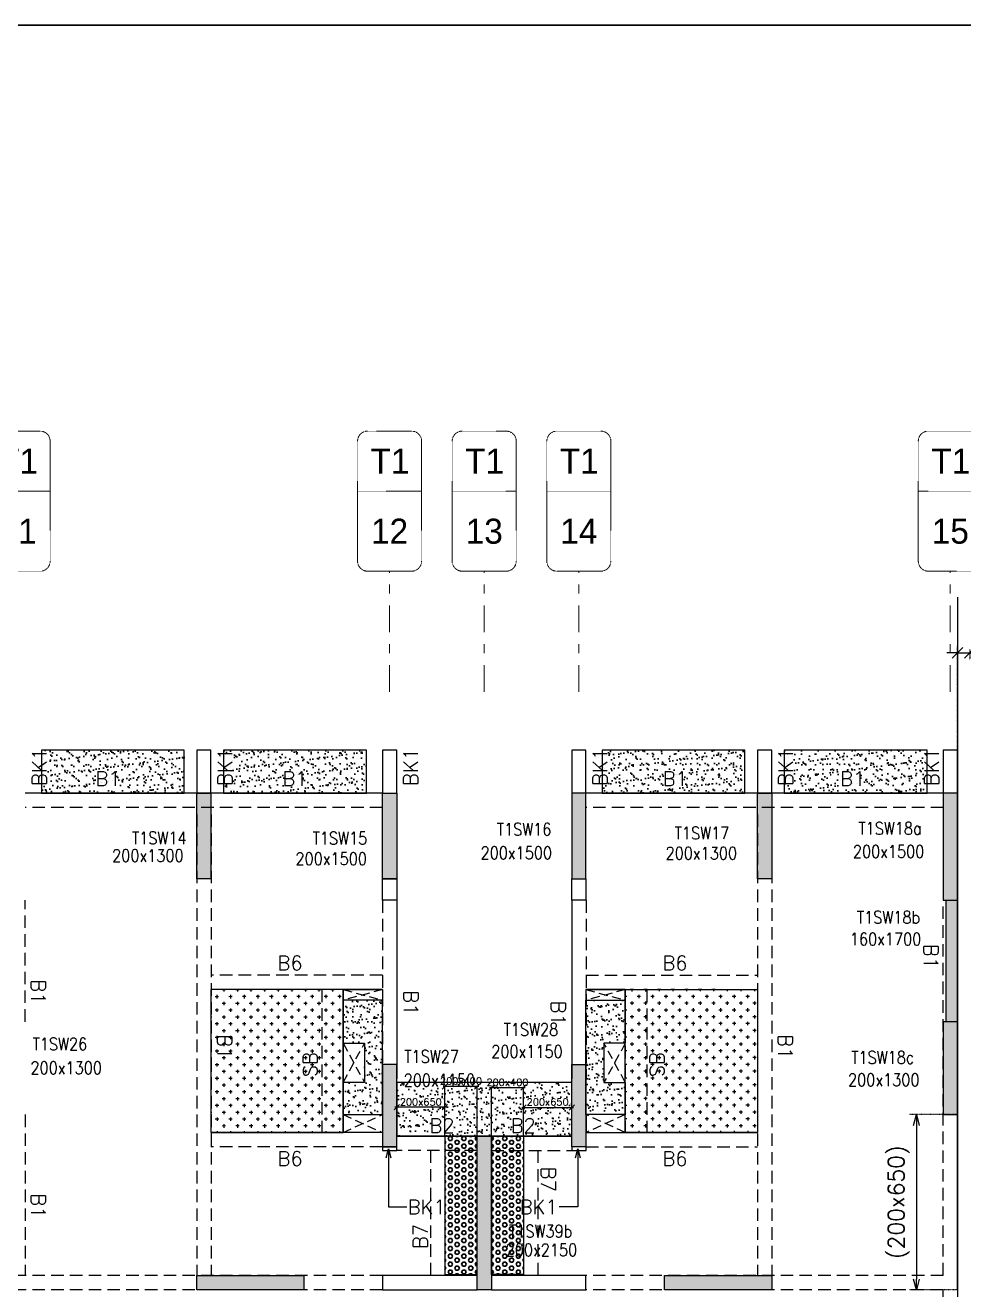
# Model space of a CAD drawing. Header units: millimetres. Extents: x 1078357 to 2594950, y -5122486 to -4636555.
# Drawn here: x 1844181 to 1857319, y -4654688 to -4636994 of the extents above; entities that cross this region are included whole.
import ezdxf
from ezdxf.enums import TextEntityAlignment as Align

# ---------------------------------------------------------------- set-up
doc = ezdxf.new("R2010")
doc.units = ezdxf.units.MM
doc.header["$PDMODE"] = 35
for name, pattern in [('CONTINOUS', [0]), ('DGN STYLE 7', [8.34, 3.75, -1.67, 1.25, -1.67]), ('DOT', [0.25, 0, -0.25]), ('HIDDEN', [0.375, 0.25, -0.125]), ('New Retail block$0$CONTINOUS', [0])]:
    doc.linetypes.add(name, pattern=pattern)
doc.layers.get('0').update_dxf_attribs({"lineweight": 0})
doc.layers.get('Defpoints').update_dxf_attribs({"lineweight": 0})
for name, color, linetype, lineweight in [('A-_ANOTDIMA_D-', 6, 'Continuous', 13), ('Boundary', 40, 'Continuous', 30), ('COL. NO.', 30, 'Continuous', 25), ('COL. SIZE', 7, 'Continuous', 25), ('DIM', 9, 'Continuous', 25), ('GRID LINE', 8, 'Continuous', 0), ('GRID NO', 8, 'DGN STYLE 7', 13), ('HATCH', 8, 'Continuous', 30)]:
    doc.layers.add(name, color=color, linetype=linetype, lineweight=lineweight)
for name, color, linetype in [('B-200x325', 201, 'HIDDEN'), ('DROP SLAB', 8, 'Continuous'), ('EXPANSION JOINT', 10, 'HIDDEN'), ('EXPANTION JOINT', 240, 'Continuous'), ('NON STR. RCC WALL', 6, 'Continuous'), ('S-BEAM', 3, 'HIDDEN'), ('S-BEAM NO.', 6, 'Continuous'), ('S-COLUMN', 1, 'Continuous'), ('S-CUTOUT', 8, 'HIDDEN'), ('S-DIM', 2, 'Continuous'), ('S-SLAB-PROJECTION', 54, 'New Retail block$0$CONTINOUS'), ('SLAB FOLD', 8, 'Continuous')]:
    doc.layers.add(name, color=color, linetype=linetype)
doc.styles.add('Roman', font='romans')
doc.styles.add('ROMANS', font='romans.shx', dxfattribs={"width": 0.85})
doc.styles.get("Standard").update_dxf_attribs({"font": 'Adani Regular.ttf', "height": 500})
doc.dimstyles.new('HARESH', dxfattribs={"dimtxt": 150, "dimasz": 75, "dimexe": 0, "dimexo": 0, "dimgap": 25, "dimtad": 1, "dimdec": 0, "dimdsep": 46, "dimtxsty": 'Roman', "dimblk": 'OBLIQUE', "dimcen": 225, "dimdle": 25, "dimclrd": 2, "dimclre": 2, "dimclrt": 7, "dimadec": 8, "dimazin": 1, "dimtfac": 1, "dimtdec": 0, "dimtmove": 0, "dimatfit": 0, "dimfxl": 1, "dimlwd": -1, "dimlwe": -1, "dimarcsym": 0})
pattern_1 = [(180.03079016, (-1451735.6, 9389968.63), (-95.1987999, -95.3011726), [47.625, -142.875]), (270.03079016, (-1451759.43, 9389992.43), (95.3011726, -95.1987999), [47.625, -142.875])]
pattern_2 = [(180, (1815381.29, -4465732.775), (-7e-15, -54.992613), [31.75, -63.5]), (300, (1815381.29, -4465732.775), (47.625, 27.496307), [31.75, -63.5]), (240, (1815349.54, -4465732.775), (47.625, -27.496307), [31.75, -63.5])]

# ---------------------------------------------------------------- blocks, each defined once
blk = doc.blocks.new('_Oblique')
at = {"color": 0, "linetype": 'ByBlock', "lineweight": -2}
blk.add_line((-0.5, -0.5), (0.5, 0.5), dxfattribs=at)
blk = doc.blocks.new('*D1551')
at = {"layer": 'Defpoints', "color": 0, "linetype": 'CONTINOUS', "ltscale": 0.5, "transparency": 16777216}
for p in [(1857406, -4645724, 3), (1857406, -4645775), (1857231, -4647737, 0)]:
    blk.add_point(p, dxfattribs=at)
at = {"layer": 'EXPANTION JOINT', "color": 2, "linetype": 'CONTINOUS', "ltscale": 0.5, "transparency": 16777216}
for p, q in [((1857231, -4645775), (1857081, -4645775)), ((1857231, -4645775), (1857406, -4645775)), ((1857406, -4645775), (1860771, -4645775))]:
    blk.add_line(p, q, dxfattribs=at)
at = {"layer": 'EXPANTION JOINT', "color": 2, "linetype": 'DOT', "ltscale": 0.5, "transparency": 16777216}
for p, q in [((1857231, -4647737), (1857231, -4645675)), ((1857406, -4645724), (1857406, -4645875))]:
    blk.add_line(p, q, dxfattribs=at)
at = {"layer": 'EXPANTION JOINT', "color": 2, "linetype": 'CONTINOUS', "ltscale": 0.5, "transparency": 16777216, "xscale": 150, "yscale": 150, "zscale": 150}
blk.add_blockref('_Oblique', (1857231, -4645775), dxfattribs=at)
at = {"layer": 'EXPANTION JOINT', "color": 2, "linetype": 'CONTINOUS', "ltscale": 0.5, "transparency": 16777216, "xscale": 150, "yscale": 150, "zscale": 150, "rotation": 180}
blk.add_blockref('_Oblique', (1857406, -4645775), dxfattribs=at)
at = {"layer": 'EXPANTION JOINT', "color": 7, "linetype": 'CONTINOUS', "ltscale": 0.5, "transparency": 16777216, "char_height": 225, "attachment_point": 5, "style": 'Roman'}
for s, insert in [('175mm', (1859238, -4645587)), ('EXPANSION JOINT ', (1859238, -4645962))]:
    blk.add_mtext(s, dxfattribs=dict(at, insert=insert))
blk = doc.blocks.new('*D1552')
at = {"layer": 'Defpoints', "color": 0, "linetype": 'CONTINOUS', "ltscale": 0.5, "transparency": 16777216}
for p in [(1857406, -4645724, 3), (1857406, -4645775), (1857231, -4647737, 0)]:
    blk.add_point(p, dxfattribs=at)
at = {"layer": 'EXPANTION JOINT', "color": 2, "linetype": 'CONTINOUS', "ltscale": 0.5, "transparency": 16777216}
for p, q in [((1857231, -4645775), (1857081, -4645775)), ((1857231, -4645775), (1857406, -4645775)), ((1857406, -4645775), (1860771, -4645775))]:
    blk.add_line(p, q, dxfattribs=at)
at = {"layer": 'EXPANTION JOINT', "color": 2, "linetype": 'DOT', "ltscale": 0.5, "transparency": 16777216}
for p, q in [((1857231, -4647737), (1857231, -4645675)), ((1857406, -4645724), (1857406, -4645875))]:
    blk.add_line(p, q, dxfattribs=at)
at = {"layer": 'EXPANTION JOINT', "color": 2, "linetype": 'CONTINOUS', "ltscale": 0.5, "transparency": 16777216, "xscale": 150, "yscale": 150, "zscale": 150}
blk.add_blockref('_Oblique', (1857231, -4645775), dxfattribs=at)
at = {"layer": 'EXPANTION JOINT', "color": 2, "linetype": 'CONTINOUS', "ltscale": 0.5, "transparency": 16777216, "xscale": 150, "yscale": 150, "zscale": 150, "rotation": 180}
blk.add_blockref('_Oblique', (1857406, -4645775), dxfattribs=at)
at = {"layer": 'EXPANTION JOINT', "color": 7, "linetype": 'CONTINOUS', "ltscale": 0.5, "transparency": 16777216, "char_height": 225, "attachment_point": 5, "style": 'Roman'}
for s, insert in [('175mm', (1859238, -4645587)), ('EXPANSION JOINT ', (1859238, -4645962))]:
    blk.add_mtext(s, dxfattribs=dict(at, insert=insert))
blk = doc.blocks.new('_Open30')
at = {"color": 0, "linetype": 'ByBlock', "lineweight": -2}
for p, q in [((-1, 0.27), (0, 0)), ((0, 0), (-1, -0.27)), ((0, 0), (-1, 0))]:
    blk.add_line(p, q, dxfattribs=at)
blk = doc.blocks.new('*D1543')
at = {"layer": 'Defpoints', "color": 0, "linetype": 'CONTINOUS', "ltscale": 0.5, "transparency": 16777216}
for p in [(1857231, -4652238, 0), (1856657, -4654688), (1857231, -4654688, 0)]:
    blk.add_point(p, dxfattribs=at)
at = {"layer": 'S-DIM', "color": 2, "linetype": 'DOT', "ltscale": 0.5, "transparency": 16777216}
for p, q in [((1857231, -4652238), (1856557, -4652238)), ((1857231, -4654688), (1856557, -4654688))]:
    blk.add_line(p, q, dxfattribs=at)
at = {"layer": 'S-DIM', "color": 2, "linetype": 'CONTINOUS', "ltscale": 0.5, "transparency": 16777216}
blk.add_line((1856657, -4652388), (1856657, -4654538), dxfattribs=at)
at = {"layer": 'S-DIM', "color": 2, "linetype": 'CONTINOUS', "ltscale": 0.5, "transparency": 16777216, "xscale": 150, "yscale": 150, "zscale": 150}
for p, rotation in [((1856657, -4652238), 90), ((1856657, -4654688), 270)]:
    blk.add_blockref('_Open30', p, dxfattribs=dict(at, rotation=rotation))
at = {"layer": 'S-DIM', "color": 7, "linetype": 'CONTINOUS', "ltscale": 0.5, "transparency": 16777216, "insert": (1856411, -4653463), "char_height": 225, "attachment_point": 5, "rotation": 90, "style": 'Roman'}
blk.add_mtext('(200x650)', dxfattribs=at)
blk = doc.blocks.new('*D1323')
at = {"layer": 'Defpoints', "color": 0, "ltscale": 700, "transparency": 16777216}
for p in [(1850056, -4651842), (1850056, -4652537, 0), (1850506, -4652537, 0)]:
    blk.add_point(p, dxfattribs=at)
at = {"layer": 'DIM', "color": 2, "ltscale": 700, "transparency": 16777216}
for p, q in [((1850531, -4651842), (1850031, -4651842)), ((1850056, -4652537), (1850056, -4651842)), ((1850506, -4652537), (1850506, -4651842))]:
    blk.add_line(p, q, dxfattribs=at)
at = {"layer": 'DIM', "color": 2, "ltscale": 700, "transparency": 16777216, "xscale": 75, "yscale": 75, "zscale": 75, "rotation": 180}
blk.add_blockref('_Oblique', (1850056, -4651842), dxfattribs=at)
at = {"layer": 'DIM', "color": 2, "ltscale": 700, "transparency": 16777216, "xscale": 75, "yscale": 75, "zscale": 75}
blk.add_blockref('_Oblique', (1850506, -4651842), dxfattribs=at)
at = {"layer": 'DIM', "color": 7, "ltscale": 700, "transparency": 16777216, "insert": (1850281, -4651767), "char_height": 150, "attachment_point": 5, "style": 'Roman'}
blk.add_mtext('{\\H0.666667x;200x400}', dxfattribs=at)
blk = doc.blocks.new('*D1324')
at = {"layer": 'Defpoints', "color": 0, "ltscale": 700, "transparency": 16777216}
for p in [(1849381, -4652135), (1849381, -4652537, 0), (1850056, -4652537, 0)]:
    blk.add_point(p, dxfattribs=at)
at = {"layer": 'DIM', "color": 2, "ltscale": 700, "transparency": 16777216}
for p, q in [((1850081, -4652135), (1849356, -4652135)), ((1849381, -4652537), (1849381, -4652135)), ((1850056, -4652537), (1850056, -4652135))]:
    blk.add_line(p, q, dxfattribs=at)
at = {"layer": 'DIM', "color": 2, "ltscale": 700, "transparency": 16777216, "xscale": 75, "yscale": 75, "zscale": 75, "rotation": 180}
blk.add_blockref('_Oblique', (1849381, -4652135), dxfattribs=at)
at = {"layer": 'DIM', "color": 2, "ltscale": 700, "transparency": 16777216, "xscale": 75, "yscale": 75, "zscale": 75}
blk.add_blockref('_Oblique', (1850056, -4652135), dxfattribs=at)
at = {"layer": 'DIM', "color": 7, "ltscale": 700, "transparency": 16777216, "insert": (1849718, -4652060), "char_height": 150, "attachment_point": 5, "style": 'Roman'}
blk.add_mtext('{\\H0.666667x;200x650}', dxfattribs=at)
blk = doc.blocks.new('*D1325')
at = {"layer": 'Defpoints', "color": 0, "ltscale": 700, "transparency": 16777216}
for p in [(1851156, -4651860), (1850706, -4652537, 0), (1851156, -4652537, 0)]:
    blk.add_point(p, dxfattribs=at)
at = {"layer": 'DIM', "color": 2, "ltscale": 700, "transparency": 16777216}
for p, q in [((1850681, -4651860), (1851181, -4651860)), ((1850706, -4652537), (1850706, -4651860)), ((1851156, -4652537), (1851156, -4651860))]:
    blk.add_line(p, q, dxfattribs=at)
at = {"layer": 'DIM', "color": 2, "ltscale": 700, "transparency": 16777216, "xscale": 75, "yscale": 75, "zscale": 75, "rotation": 180}
blk.add_blockref('_Oblique', (1850706, -4651860), dxfattribs=at)
at = {"layer": 'DIM', "color": 2, "ltscale": 700, "transparency": 16777216, "xscale": 75, "yscale": 75, "zscale": 75}
blk.add_blockref('_Oblique', (1851156, -4651860), dxfattribs=at)
at = {"layer": 'DIM', "color": 7, "ltscale": 700, "transparency": 16777216, "insert": (1850931, -4651785), "char_height": 150, "attachment_point": 5, "style": 'Roman'}
blk.add_mtext('{\\H0.666667x;200x400}', dxfattribs=at)
blk = doc.blocks.new('*D1326')
at = {"layer": 'Defpoints', "color": 0, "ltscale": 700, "transparency": 16777216}
for p in [(1851831, -4652137), (1851156, -4652537, 0), (1851831, -4652537, 0)]:
    blk.add_point(p, dxfattribs=at)
at = {"layer": 'DIM', "color": 2, "ltscale": 700, "transparency": 16777216}
for p, q in [((1851131, -4652137), (1851856, -4652137)), ((1851156, -4652537), (1851156, -4652137)), ((1851831, -4652537), (1851831, -4652137))]:
    blk.add_line(p, q, dxfattribs=at)
at = {"layer": 'DIM', "color": 2, "ltscale": 700, "transparency": 16777216, "xscale": 75, "yscale": 75, "zscale": 75, "rotation": 180}
blk.add_blockref('_Oblique', (1851156, -4652137), dxfattribs=at)
at = {"layer": 'DIM', "color": 2, "ltscale": 700, "transparency": 16777216, "xscale": 75, "yscale": 75, "zscale": 75}
blk.add_blockref('_Oblique', (1851831, -4652137), dxfattribs=at)
at = {"layer": 'DIM', "color": 7, "ltscale": 700, "transparency": 16777216, "insert": (1851494, -4652062), "char_height": 150, "attachment_point": 5, "style": 'Roman'}
blk.add_mtext('{\\H0.666667x;200x650}', dxfattribs=at)
blk = doc.blocks.new('G$CD63B60BD')
at = {"layer": 'COL. NO.', "linetype": 'Continuous', "style": 'ROMANS', "width": 0.85}
for s, p in [('T1SW16', (38076, 15305, -320)), ('T1SW17', (40566, 15253, -320)), ('T1SW18a', (43138, 15318, 0)), ('T1SW14', (32968, 15184, -270)), ('T1SW15', (35497, 15181, -320)), ('T1SW18b', (43117, 14074, 0)), ('T1SW28', (38171, 12503, -320)), ('T1SW26', (31577, 12301, -320)), ('T1SW27', (36781, 12127, -320)), ('T1SW18c', (43038, 12113, 0)), ('T1SW39b', (38247, 9681, -320))]:
    blk.add_text(s, height=175, dxfattribs=at).set_placement(p)
at = {"layer": 'COL. SIZE', "linetype": 'Continuous', "style": 'ROMANS', "width": 0.85}
for s, p in [('200x1300', (32691, 14937, -320)), ('200x1500', (35258, 14894, -320)), ('200x1500', (37849, 14976, -320)), ('200x1300', (40439, 14970, -320)), ('200x1500', (43061, 14995, 0)), ('160x1700', (43019, 13770, 0)), ('200x1150', (37998, 12195, -320)), ('200x1300', (31548, 11967, -320)), ('200x1150', (36772, 11794, -320)), ('200x1300', (42993, 11799, 0)), ('200x2150', (38201, 9419, -320))]:
    blk.add_text(s, height=175, dxfattribs=at).set_placement(p)
blk = doc.blocks.new('Tower grid nomenclature-ex')
at = {"layer": 'GRID NO'}
blk.add_lwpolyline([(-1250, -600), (1750, -600, 0.414214), (2000, -350), (2000, 750, 0.414214), (1750, 1000), (-1250, 1000, 0.414214), (-1500, 750), (-1500, -350, 0.414214)], format="xyb", close=True, dxfattribs=at)
blk.add_lwpolyline([(0, 1000), (0, -600)], dxfattribs=at)
at = {"layer": 'GRID NO', "flags": 8}
for p in [(-1235, 400), (1788, 400)]:
    blk.add_attdef('GRID', text='', height=625, dxfattribs=at).set_placement(p, align=Align.MIDDLE_CENTER)

msp = doc.modelspace()

# ---------------------------------------------------------------- hatches: boundary and pattern name
at = {"layer": 'DROP SLAB'}
h = msp.add_hatch(dxfattribs=at)
h.set_pattern_fill('CROSS', color=8, scale=15, angle=0.03079)
h.set_pattern_definition(pattern_1)
h.paths.add_polyline_path([(1848631, -4650488), (1846781.1, -4650488.2), (1846781.1, -4652488), (1848631, -4652487.9)])
h = msp.add_hatch(dxfattribs=at)
h.set_pattern_fill('CROSS', color=8, scale=15, angle=179.96921)
h.set_pattern_definition(pattern_1)
h.paths.add_polyline_path([(1852581.1, -4650488.1), (1854431.1, -4650488.1), (1854431.1, -4652487.9), (1852581.1, -4652487.9)])
at = {"layer": 'HATCH'}
h = msp.add_hatch(dxfattribs=at)
h.set_pattern_fill('AR-SAND', color=8, scale=3, angle=179.97015)
h.set_pattern_definition([(37.4701541, (-1045802.19, 9339832.47), (-4.7236114, 146.8264517), [0, -115.824, 0, -129.54, 0, -123.825]), (7.4701541, (-1045802.2, 9339832.47), (134.9689868, 214.9772528), [0, -62.484, 0, -104.394, 0, -40.005]), (327.4701541, (-1045895.92, 9339832.52), (237.2979035, 0.3075449), [0, -38.1, 0, -137.16, 0, -179.07]), (317.4701541, (-1045895.92, 9339832.52), (229.1017424, 66.759465), [0, -19.05, 0, -89.916, 0, -102.87])])
h.paths.add_polyline_path([(1846406.4, -4647137.8), (1844406.4, -4647137.8), (1844406.4, -4647737.8), (1846406.4, -4647737.8)])
h = msp.add_hatch(dxfattribs=at)
h.set_pattern_fill('AR-SAND', color=8, scale=3, angle=179.97015)
h.set_pattern_definition([(37.4701541, (-1048352.19, 9339832.47), (-4.7236114, 146.8264517), [0, -115.824, 0, -129.54, 0, -123.825]), (7.4701541, (-1048352.2, 9339832.47), (134.9689868, 214.9772528), [0, -62.484, 0, -104.394, 0, -40.005]), (327.4701541, (-1048445.92, 9339832.52), (237.2979035, 0.3075449), [0, -38.1, 0, -137.16, 0, -179.07]), (317.4701541, (-1048445.92, 9339832.52), (229.1017424, 66.759465), [0, -19.05, 0, -89.916, 0, -102.87])])
h.paths.add_polyline_path([(1848956.4, -4647137.8), (1846956.4, -4647137.8), (1846956.4, -4647737.8), (1848956.4, -4647737.8)])
h = msp.add_hatch(dxfattribs=at)
h.set_pattern_fill('AR-SAND', color=8, scale=3, angle=179.97015)
h.set_pattern_definition([(37.4701541, (-1053652.19, 9339832.47), (-4.7236114, 146.8264517), [0, -115.824, 0, -129.54, 0, -123.825]), (7.4701541, (-1053652.2, 9339832.47), (134.9689868, 214.9772528), [0, -62.484, 0, -104.394, 0, -40.005]), (327.4701541, (-1053745.92, 9339832.52), (237.2979035, 0.3075449), [0, -38.1, 0, -137.16, 0, -179.07]), (317.4701541, (-1053745.92, 9339832.52), (229.1017424, 66.759465), [0, -19.05, 0, -89.916, 0, -102.87])])
h.paths.add_polyline_path([(1854256.4, -4647137.8), (1852256.4, -4647137.8), (1852256.4, -4647737.8), (1854256.4, -4647737.8)])
h = msp.add_hatch(dxfattribs=at)
h.set_pattern_fill('AR-SAND', color=8, scale=3, angle=179.97015)
h.set_pattern_definition([(37.4701541, (-1056202.19, 9339832.47), (-4.7236114, 146.8264517), [0, -115.824, 0, -129.54, 0, -123.825]), (7.4701541, (-1056202.2, 9339832.47), (134.9689868, 214.9772528), [0, -62.484, 0, -104.394, 0, -40.005]), (327.4701541, (-1056295.92, 9339832.52), (237.2979035, 0.3075449), [0, -38.1, 0, -137.16, 0, -179.07]), (317.4701541, (-1056295.92, 9339832.52), (229.1017424, 66.759465), [0, -19.05, 0, -89.916, 0, -102.87])])
h.paths.add_polyline_path([(1856806.4, -4647137.8), (1854806.4, -4647137.8), (1854806.4, -4647737.8), (1856806.4, -4647737.8)])
h = msp.add_hatch(dxfattribs=at)
h.set_pattern_fill('AR-SAND', color=8, scale=3, angle=179.97015)
h.set_pattern_definition([(37.47015413, (-4280076.57, 23391890.03), (-4.72361136, 146.8264517), [0, -115.824, 0, -129.54, 0, -123.825]), (7.4701541, (-4280076.57, 23391890.03), (134.9689868, 214.9772528), [0, -62.484, 0, -104.394, 0, -40.005]), (327.47015413, (-4280170.3, 23391890.08), (237.29790347, 0.3075449), [0, -38.1, 0, -137.16, 0, -179.07]), (317.4701541, (-4280170.3, 23391890.08), (229.1017424, 66.759465), [0, -19.05, 0, -89.916, 0, -102.87])])
h.paths.add_polyline_path([(1849180.4, -4650637.7), (1848630.4, -4650637.7), (1848630.4, -4651237.7), (1848930.4, -4651237.7), (1848930.4, -4651787.7), (1848630.4, -4651787.7), (1848630.4, -4652237.7), (1849180.4, -4652237.7)])
h = msp.add_hatch(dxfattribs=at)
h.set_pattern_fill('AR-SAND', color=8, scale=3, angle=179.97015)
h.set_pattern_definition([(37.47015413, (-3182851.86, 18707870.84), (-4.72361136, 146.8264517), [0, -115.824, 0, -129.54, 0, -123.825]), (7.4701541, (-3182851.86, 18707870.84), (134.9689868, 214.9772528), [0, -62.484, 0, -104.394, 0, -40.005]), (327.4701541, (-3182945.58, 18707870.89), (237.2979035, 0.3075449), [0, -38.1, 0, -137.16, 0, -179.07]), (317.4701541, (-3182945.58, 18707870.9), (229.1017424, 66.759465), [0, -19.05, 0, -89.916, 0, -102.87])])
h.paths.add_polyline_path([(1852031.1, -4650637.8), (1852581.1, -4650637.8), (1852581.1, -4651237.8), (1852281.1, -4651237.8), (1852281.1, -4651787.8), (1852581.1, -4651787.7), (1852581.1, -4652237.8), (1852031.1, -4652237.8)])
h = msp.add_hatch(dxfattribs=at)
h.set_pattern_fill('AR-SAND', color=8, scale=3, angle=179.97015)
h.set_pattern_definition([(37.4701541, (-2145576.81, 14023801.56), (-4.72361136, 146.8264517), [0, -115.824, 0, -129.54, 0, -123.825]), (7.4701541, (-2145576.81, 14023801.56), (134.9689868, 214.9772528), [0, -62.484, 0, -104.394, 0, -40.005]), (327.4701541, (-2145670.54, 14023801.61), (237.2979035, 0.3075449), [0, -38.1, 0, -137.16, 0, -179.07]), (317.4701541, (-2145670.54, 14023801.61), (229.1017424, 66.759465), [0, -19.05, 0, -89.916, 0, -102.87])])
h.paths.add_polyline_path([(1851831.4, -4651787.7), (1849381.4, -4651787.7), (1849381.4, -4652537.8), (1851831.4, -4652537.8)])
h = msp.add_hatch(dxfattribs=at)
h.set_pattern_fill('AR-SAND', color=8, scale=3, angle=179.97015)
h.set_pattern_definition([(37.4701541, (-2145576.9, 14023801.58), (-4.72361136, 146.8264517), [0, -115.824, 0, -129.54, 0, -123.825]), (7.4701541, (-2145576.9, 14023801.58), (134.9689868, 214.9772528), [0, -62.484, 0, -104.394, 0, -40.005]), (327.4701541, (-2145670.63, 14023801.63), (237.2979035, 0.3075449), [0, -38.1, 0, -137.16, 0, -179.07]), (317.4701541, (-2145670.63, 14023801.63), (229.1017424, 66.759465), [0, -19.05, 0, -89.916, 0, -102.87])])
h.paths.add_polyline_path([(1851831.3, -4651937.7), (1849381.3, -4651937.7), (1849381.4, -4652537.7), (1851831.4, -4652537.7)])
at = {"layer": 'HATCH', "ltscale": 1000}
h = msp.add_hatch(dxfattribs=at)
h.set_pattern_fill('HEX', color=8, scale=10, angle=180)
h.set_pattern_definition(pattern_2)
h.paths.add_polyline_path([(1850506.3, -4654477.2), (1850056.3, -4654477.2), (1850056.3, -4652537.8), (1850506.3, -4652537.8)])
h = msp.add_hatch(dxfattribs=at)
h.set_pattern_fill('HEX', color=8, scale=10, angle=180)
h.set_pattern_definition(pattern_2)
h.paths.add_polyline_path([(1850706.7, -4654477.2), (1851156.7, -4654477.2), (1851156.7, -4652537.8), (1850706.7, -4652537.8)])
at = {"layer": 'S-COLUMN', "lineweight": 25}
h = msp.add_hatch(color=1, dxfattribs=at)
h.dxf.hatch_style = 1
h.paths.add_polyline_path([(1846581.1, -4648937.8), (1846781.1, -4648937.8), (1846781.1, -4647737.8), (1846581.1, -4647737.8)])
at = {"layer": 'S-COLUMN', "lineweight": 25, "extrusion": (-1.00316e-06, 2.11765e-11, 1)}
h = msp.add_hatch(color=1, dxfattribs=at)
h.dxf.hatch_style = 1
h.paths.add_polyline_path([(1849181.1, -4647737.8), (1849381.1, -4647737.8), (1849381.1, -4648937.8), (1849181.1, -4648937.8)])
at = {"layer": 'S-COLUMN', "lineweight": 25}
h = msp.add_hatch(color=1, dxfattribs=at)
h.dxf.hatch_style = 1
h.paths.add_polyline_path([(1851831.1, -4648937.8), (1851831.1, -4647737.8), (1852031.1, -4647737.8), (1852031.1, -4648937.8)])
h = msp.add_hatch(color=1, dxfattribs=at)
h.dxf.hatch_style = 1
h.paths.add_polyline_path([(1854431.1, -4648937.8), (1854631.1, -4648937.8), (1854631.1, -4647737.8), (1854431.1, -4647737.8)])
h = msp.add_hatch(color=1, dxfattribs=at)
h.dxf.hatch_style = 1
h.paths.add_polyline_path([(1857231.1, -4647737.8), (1857031.1, -4647737.8), (1857031.1, -4649237.8), (1857231.1, -4649237.8)])
at = {"layer": 'S-COLUMN', "lineweight": 25, "extrusion": (1.00316e-06, -2.11765e-11, 1)}
h = msp.add_hatch(color=1, dxfattribs=at)
h.dxf.hatch_style = 1
h.paths.add_polyline_path([(1857231.1, -4650937.8), (1857071.1, -4650937.8), (1857071.1, -4649237.8), (1857231.1, -4649237.8)])
at = {"layer": 'S-COLUMN', "lineweight": 25}
h = msp.add_hatch(color=1, dxfattribs=at)
h.dxf.hatch_style = 1
h.paths.add_polyline_path([(1857031.1, -4652237.8), (1857231.1, -4652237.8), (1857231.1, -4650937.8), (1857031.1, -4650937.8)])
at = {"layer": 'S-COLUMN', "lineweight": 25, "extrusion": (-1.00316e-06, 2.11765e-11, 1)}
h = msp.add_hatch(color=1, dxfattribs=at)
h.dxf.hatch_style = 1
h.paths.add_polyline_path([(1849181.1, -4652687.8), (1849381.1, -4652687.8), (1849381.1, -4651537.8), (1849181.1, -4651537.8)])
at = {"layer": 'S-COLUMN', "lineweight": 25}
h = msp.add_hatch(color=1, dxfattribs=at)
h.dxf.hatch_style = 1
h.paths.add_polyline_path([(1852031.1, -4652687.8), (1851831.1, -4652687.8), (1851831.1, -4651537.8), (1852031.1, -4651537.8)])
h = msp.add_hatch(color=1, dxfattribs=at)
h.dxf.hatch_style = 1
h.paths.add_polyline_path([(1850506.1, -4652537.8), (1850706.1, -4652537.8), (1850706.1, -4654687.8), (1850506.1, -4654687.8)])
h = msp.add_hatch(color=1, dxfattribs=at)
h.dxf.hatch_style = 1
h.paths.add_polyline_path([(1846581.1, -4654487.8), (1848081.1, -4654487.8), (1848081.1, -4654687.8), (1846581.1, -4654687.8)])
h = msp.add_hatch(color=1, dxfattribs=at)
h.dxf.hatch_style = 1
h.paths.add_polyline_path([(1853131.1, -4654487.8), (1854631.1, -4654487.8), (1854631.1, -4654687.8), (1853131.1, -4654687.8)])

# ---------------------------------------------------------------- linework, layer by layer
at = {"layer": 'Boundary', "ltscale": 700, "elevation": 0}
msp.add_lwpolyline([(1803327.6, -4636994.1), (1908927.8, -4636994.1), (1908927.8, -4673747.9), (1803327.6, -4673747.9)], close=True, dxfattribs=at)
at = {"layer": 'DROP SLAB', "color": 3, "linetype": 'CONTINOUS', "ltscale": 500, "elevation": 0}
for points in [[(1848631, -4650488), (1846781.1, -4650488.2), (1846781.1, -4652488), (1848631, -4652487.9)], [(1848630.7, -4650488), (1849180.7, -4650488), (1849180.7, -4650637.8), (1848630.7, -4650637.8)], [(1852581.1, -4650488), (1852031.1, -4650488), (1852031.1, -4650637.8), (1852581.1, -4650637.8)], [(1852581.1, -4650488.1), (1854431.1, -4650488.1), (1854431.1, -4652487.9), (1852581.1, -4652487.9)], [(1848631, -4651237.7), (1848931, -4651237.7), (1848931, -4651787.7), (1848631, -4651787.7)], [(1852581.1, -4651237.8), (1852281.1, -4651237.8), (1852281.1, -4651787.8), (1852581.1, -4651787.8)], [(1848631.1, -4652237.8), (1849181, -4652237.8), (1849181, -4652487.8), (1848631.1, -4652487.8)], [(1852581.1, -4652237.8), (1852031.3, -4652237.8), (1852031.3, -4652487.8), (1852581.1, -4652487.8)]]:
    msp.add_lwpolyline(points, close=True, dxfattribs=at)
at = {"layer": 'EXPANSION JOINT'}
msp.add_line((1857231.4, -4644997.8, 0), (1857231.4, -4665330.3, 0), dxfattribs=at)
msp.add_line((1857231.4, -4644997.8, 0), (1857231.4, -4665330.3, 0), dxfattribs=at)
at = {"layer": 'GRID LINE', "linetype": 'DGN STYLE 7', "ltscale": 100, "elevation": 0}
for points in [[(1849281.3, -4646322.1), (1849281.3, -4644633.2)], [(1850606.3, -4646322.1), (1850606.3, -4644633.2)], [(1851931.3, -4646322.1), (1851931.3, -4644633.2)], [(1857131.3, -4646322.1), (1857131.3, -4644633.2)]]:
    msp.add_lwpolyline(points, dxfattribs=at)
at = {"layer": 'NON STR. RCC WALL', "elevation": 0}
for points in [[(1849381.1, -4648937.7), (1849381.1, -4649237.7), (1849181.1, -4649237.7), (1849181.1, -4648937.7)], [(1852031.1, -4648937.7), (1852031.1, -4649237.7), (1851831.1, -4649237.7), (1851831.1, -4648937.7)], [(1850506.1, -4654488.3), (1849181.1, -4654488), (1849181.1, -4654687.5), (1850506.1, -4654687.8)], [(1852031.1, -4654488.3), (1850706.1, -4654488), (1850706.1, -4654687.5), (1852031.1, -4654687.8)]]:
    msp.add_lwpolyline(points, close=True, dxfattribs=at)
at = {"layer": 'S-BEAM', "linetype": 'CONTINOUS', "ltscale": 700}
for p, q in [((1846781.1, -4647137.8, 0), (1846581.1, -4647137.8, 0)), ((1846581.1, -4647137.8, 0), (1846581.1, -4647737.8, 0)), ((1846781.1, -4647737.8, 0), (1846781.1, -4647137.8, 0)), ((1849381.1, -4647137.7, 0), (1849181.1, -4647137.7, 0)), ((1849181.1, -4647137.7, 0), (1849181.1, -4647737.7, 0)), ((1849381.1, -4647737.7, 0), (1849381.1, -4647137.7, 0)), ((1852031.1, -4647137.8, 0), (1851831.1, -4647137.8, 0)), ((1851831.1, -4647137.8, 0), (1851831.1, -4647737.8, 0)), ((1852031.1, -4647737.8, 0), (1852031.1, -4647137.8, 0)), ((1854631.1, -4647137.8, 0), (1854431.1, -4647137.8, 0)), ((1854431.1, -4647137.8, 0), (1854431.1, -4647737.8, 0)), ((1854631.1, -4647737.8, 0), (1854631.1, -4647137.8, 0)), ((1857231.1, -4647137.8, 0), (1857031.1, -4647137.8, 0)), ((1857031.1, -4647137.8, 0), (1857031.1, -4647737.8, 0)), ((1857231.1, -4647737.8, 0), (1857231.1, -4647137.8, 0)), ((1849181.4, -4647737.8, 0), (1844181.4, -4647737.8, 0)), ((1857031.4, -4647737.8, 0), (1852031.4, -4647737.8, 0)), ((1849381.4, -4649237.7, 0), (1849381.4, -4651737.8, 0)), ((1851831.4, -4649237.7, 0), (1851831.4, -4651737.8, 0)), ((1857231.4, -4654687.7, 0), (1857231.4, -4649237.7, 0)), ((1857231.4, -4651737.8, 0), (1857232.1, -4651737.8, 0)), ((1851831.3, -4652537.7, 0), (1849381.3, -4652537.7, 0))]:
    msp.add_line(p, q, dxfattribs=at)
at = {"layer": 'S-BEAM', "linetype": 'HIDDEN', "ltscale": 700}
for p, q in [((1849181.4, -4647937.8, 0), (1844181.4, -4647937.8, 0)), ((1857031.4, -4647937.8, 0), (1852031.4, -4647937.8, 0)), ((1846581.3, -4648037.8, 0), (1846581.3, -4654487.7, 0)), ((1846781.3, -4648037.8, 0), (1846781.3, -4654487.7, 0)), ((1854431.3, -4648037.8, 0), (1854431.3, -4654487.7, 0)), ((1854631.3, -4648037.8, 0), (1854631.3, -4654487.7, 0)), ((1844181.4, -4650937.7, 0), (1844181.4, -4649237.7, 0)), ((1849181.4, -4649237.7, 0), (1849181.4, -4651737.8, 0)), ((1852031.4, -4649237.7, 0), (1852031.4, -4651737.8, 0)), ((1857031.4, -4654487.7, 0), (1857031.4, -4649237.7, 0)), ((1848331.1, -4650487.8, 0), (1848331.1, -4652487.6, 0)), ((1852581, -4650488.3, 0), (1852581, -4652488.1, 0)), ((1852881, -4650488.3, 0), (1852881, -4652488.1, 0)), ((1844181.4, -4652237.8, 0), (1844181.4, -4654487.7, 0)), ((1850506.3, -4652737.7, 0), (1849381.3, -4652737.7, 0)), ((1850706.3, -4652737.7, 0), (1851831.4, -4652737.7, 0)), ((1849181.3, -4654487.7, 0), (1838324.7, -4654487.7, 0)), ((1857031.4, -4654487.7, 0), (1852031.3, -4654487.7, 0)), ((1849181.3, -4654687.7, 0), (1838324.7, -4654687.7, 0)), ((1857031.4, -4654687.7, 0), (1852031.3, -4654687.7, 0))]:
    msp.add_line(p, q, dxfattribs=at)
at = {"layer": 'S-BEAM', "ltscale": 700}
for p, q in [((1849181.1, -4650288.2, 0), (1846781.1, -4650288.2, 0)), ((1852031.1, -4650288.1, 0), (1854431.1, -4650288.1, 0)), ((1857231.4, -4651537.8, 0), (1857232.1, -4651537.8, 0)), ((1849180.9, -4652688, 0), (1846781.1, -4652687.9, 0)), ((1852031.2, -4652687.9, 0), (1854431.1, -4652687.9, 0)), ((1849856, -4652737.9, 0), (1849856, -4654487.9, 0)), ((1851356.2, -4652737.9, 0), (1851356.2, -4654487.9, 0))]:
    msp.add_line(p, q, dxfattribs=at)
at = {"layer": 'S-BEAM', "linetype": 'Continuous', "ltscale": 700}
for p, q in [((1849181.1, -4650488.2, 0), (1846781.1, -4650488.2, 0)), ((1852031.1, -4650488.1, 0), (1854431.1, -4650488.1, 0)), ((1849180.9, -4652488, 0), (1846781.1, -4652487.9, 0)), ((1852031.2, -4652487.9, 0), (1854431.1, -4652487.9, 0)), ((1850056, -4652737.9, 0), (1850056, -4654477.2, 0)), ((1851156.2, -4652737.9, 0), (1851156.2, -4654477.2, 0))]:
    msp.add_line(p, q, dxfattribs=at)
at = {"layer": 'S-BEAM', "linetype": 'ByBlock', "ltscale": 700}
msp.add_line((1848631.1, -4650487.8, 0), (1848631.1, -4652487.6, 0), dxfattribs=at)
at = {"layer": 'S-BEAM', "linetype": 'HIDDEN', "ltscale": 500}
msp.add_line((1857031.4, -4656687.8, 0), (1857031.4, -4654687.7, 0), dxfattribs=at)
at = {"layer": 'S-BEAM', "linetype": 'Continuous', "ltscale": 700, "elevation": 0}
for points in [[(1849381.4, -4652687.8), (1849181.4, -4652687.8), (1849181.4, -4652738), (1849381.4, -4652738)], [(1852031.4, -4652687.8), (1851831.4, -4652687.8), (1851831.4, -4652738), (1852031.4, -4652738)]]:
    msp.add_lwpolyline(points, close=True, dxfattribs=at)
at = {"layer": 'S-COLUMN', "color": 1, "lineweight": 25, "elevation": 0}
for points in [[(1846581.1, -4647737.8), (1846781.1, -4647737.8), (1846781.1, -4648937.9), (1846581.1, -4648937.9)], [(1852031.1, -4647737.8), (1851831.1, -4647737.8), (1851831.1, -4648937.7), (1852031.1, -4648937.7)], [(1854431.1, -4647737.8), (1854631.1, -4647737.8), (1854631.1, -4648937.8), (1854431.1, -4648937.8)], [(1857231.1, -4647737.8), (1857031.1, -4647737.8), (1857031.1, -4649237.8), (1857231.1, -4649237.8)], [(1857031.1, -4652237.8), (1857231.1, -4652237.8), (1857231.1, -4650937.8), (1857031.1, -4650937.8)], [(1852031.1, -4652687.8), (1851831.1, -4652687.8), (1851831.1, -4651537.8), (1852031.1, -4651537.8)], [(1850506.1, -4652537.8), (1850706.1, -4652537.8), (1850706.1, -4654687.8), (1850506.1, -4654687.8)], [(1846581.1, -4654487.8), (1848081.1, -4654487.8), (1848081.1, -4654687.8), (1846581.1, -4654687.8)], [(1853131.1, -4654487.8), (1854631.1, -4654487.8), (1854631.1, -4654687.8), (1853131.1, -4654687.8)]]:
    msp.add_lwpolyline(points, close=True, dxfattribs=at)
at = {"layer": 'S-COLUMN', "color": 1, "lineweight": 25, "extrusion": (-1.00316e-06, 2.11765e-11, 1), "elevation": -1.9}
for points in [[(1849181.1, -4647737.8), (1849381.1, -4647737.8), (1849381.1, -4648937.7), (1849181.1, -4648937.7)], [(1849181.1, -4652687.8), (1849381.1, -4652687.8), (1849381.1, -4651537.8), (1849181.1, -4651537.8)]]:
    msp.add_lwpolyline(points, close=True, dxfattribs=at)
at = {"layer": 'S-COLUMN', "color": 1, "lineweight": 25, "extrusion": (1.00316e-06, -2.11765e-11, 1), "elevation": 1.9}
msp.add_lwpolyline([(1857231.1, -4650937.8), (1857071.1, -4650937.8), (1857071.1, -4649237.8), (1857231.1, -4649237.8)], close=True, dxfattribs=at)
at = {"layer": 'S-CUTOUT', "ltscale": 500}
for p, q in [((1849180.7, -4650487.8, 0), (1848630.7, -4650637.8, 0)), ((1848631.5, -4650488, 0), (1849180.7, -4650637.8, 0)), ((1852031.1, -4650487.8, 0), (1852581.1, -4650637.8, 0)), ((1852580.3, -4650488, 0), (1852031.1, -4650637.8, 0)), ((1848631, -4651237.7, 0), (1848931, -4651787.7, 0)), ((1848631, -4651787.7, 0), (1848931, -4651237.7, 0)), ((1852581.2, -4651237.8, 0), (1852281.1, -4651787.8, 0)), ((1852581.2, -4651787.8, 0), (1852281.1, -4651237.8, 0)), ((1848631.1, -4652237.8, 0), (1849181, -4652487.8, 0)), ((1848631.1, -4652487.8, 0), (1849181.1, -4652237.8, 0)), ((1852581.1, -4652487.8, 0), (1852031.1, -4652237.8, 0)), ((1852581.1, -4652237.8, 0), (1852031.3, -4652487.8, 0))]:
    msp.add_line(p, q, dxfattribs=at)
at = {"layer": 'S-SLAB-PROJECTION', "elevation": 0}
for points in [[(1846406.4, -4647137.8), (1844406.4, -4647137.8), (1844406.4, -4647737.8), (1846406.4, -4647737.8)], [(1848956.4, -4647137.8), (1846956.4, -4647137.8), (1846956.4, -4647737.8), (1848956.4, -4647737.8)], [(1854256.4, -4647137.8), (1852256.4, -4647137.8), (1852256.4, -4647737.8), (1854256.4, -4647737.8)], [(1856806.4, -4647137.8), (1854806.4, -4647137.8), (1854806.4, -4647737.8), (1856806.4, -4647737.8)], [(1851831.4, -4651787.7), (1849381.4, -4651787.7), (1849381.4, -4652537.8), (1851831.4, -4652537.8)]]:
    msp.add_lwpolyline(points, close=True, dxfattribs=at)
at = {"layer": 'SLAB FOLD', "color": 8, "ltscale": 1000, "elevation": 0}
for points in [[(1849180.4, -4650637.7), (1848630.4, -4650637.7), (1848630.4, -4651237.7), (1848930.4, -4651237.7), (1848930.4, -4651787.7), (1848630.4, -4651787.7), (1848630.4, -4652237.7), (1849180.4, -4652237.7), (1849180.4, -4650637.7)], [(1852031.1, -4650637.8), (1852581.1, -4650637.8), (1852581.1, -4651237.8), (1852281.1, -4651237.8), (1852281.1, -4651787.8), (1852581.1, -4651787.7), (1852581.1, -4652237.8), (1852031.1, -4652237.8), (1852031.1, -4650637.8)]]:
    msp.add_lwpolyline(points, dxfattribs=at)
for points in [[(1850056.2, -4654477.2), (1850506.2, -4654477.2), (1850506.2, -4652537.8), (1850056.2, -4652537.8)], [(1851156.5, -4654477.2), (1850706.3, -4654477.2), (1850706.3, -4652537.8), (1851156.5, -4652537.8)]]:
    msp.add_lwpolyline(points, close=True, dxfattribs=at)

# ---------------------------------------------------------------- block references
at = {"layer": 'A-_ANOTDIMA_D-', "color": 2, "ltscale": 700}
msp.add_blockref('G$CD63B60BD', (1812706.1, -4663637.8, 0), dxfattribs=at)
at = {"layer": 'GRID NO'}
ref = msp.add_blockref('Tower grid nomenclature-ex', (1843969.3, -4643513.2, 0), dxfattribs=dict(at, xscale=0.56, yscale=0.56, zscale=0.56, rotation=270))
ref.add_attrib('GRID', '11', dxfattribs={"height": 350}).set_placement((1844081.3, -4644073.2, 0), align=Align.MIDDLE_CENTER)
ref.add_attrib('GRID', 'T1', dxfattribs={"height": 350}).set_placement((1844087.2, -4643093.2, 0), align=Align.MIDDLE_CENTER)
ref = msp.add_blockref('Tower grid nomenclature-ex', (1849169.3, -4643513.2, 0), dxfattribs=dict(at, xscale=0.56, yscale=0.56, zscale=0.56, rotation=270))
ref.add_attrib('GRID', '12', dxfattribs={"height": 350}).set_placement((1849281.3, -4644073.2, 0), align=Align.MIDDLE_CENTER)
ref.add_attrib('GRID', 'T1', dxfattribs={"height": 350}).set_placement((1849287.2, -4643093.2, 0), align=Align.MIDDLE_CENTER)
ref = msp.add_blockref('Tower grid nomenclature-ex', (1850494.3, -4643513.2, 0), dxfattribs=dict(at, xscale=0.56, yscale=0.56, zscale=0.56, rotation=270))
ref.add_attrib('GRID', '13', dxfattribs={"height": 350}).set_placement((1850606.3, -4644073.2, 0), align=Align.MIDDLE_CENTER)
ref.add_attrib('GRID', 'T1', dxfattribs={"height": 350}).set_placement((1850612.2, -4643093.2, 0), align=Align.MIDDLE_CENTER)
ref = msp.add_blockref('Tower grid nomenclature-ex', (1851819.3, -4643513.2, 0), dxfattribs=dict(at, xscale=0.56, yscale=0.56, zscale=0.56, rotation=270))
ref.add_attrib('GRID', '14', dxfattribs={"height": 350}).set_placement((1851931.3, -4644073.2, 0), align=Align.MIDDLE_CENTER)
ref.add_attrib('GRID', 'T1', dxfattribs={"height": 350}).set_placement((1851937.2, -4643093.2, 0), align=Align.MIDDLE_CENTER)
ref = msp.add_blockref('Tower grid nomenclature-ex', (1857019.3, -4643513.2, 0), dxfattribs=dict(at, xscale=0.56, yscale=0.56, zscale=0.56, rotation=270))
ref.add_attrib('GRID', '15', dxfattribs={"height": 350}).set_placement((1857131.3, -4644073.2, 0), align=Align.MIDDLE_CENTER)
ref.add_attrib('GRID', 'T1', dxfattribs={"height": 350}).set_placement((1857137.2, -4643093.2, 0), align=Align.MIDDLE_CENTER)

# ---------------------------------------------------------------- texts
at = {"layer": 'B-200x325', "linetype": 'Continuous', "ltscale": 700, "style": 'ROMANS'}
for rotation, p in [(0.00055, (1847711.6, -4650216, -2.7)), (359.99866, (1853100.6, -4650216, -2.7)), (0.00055, (1847711.6, -4652953.2, -2.7)), (359.99866, (1853100.6, -4652953.1, -2.7))]:
    msp.add_text('B6', height=200, rotation=rotation, dxfattribs=at).set_placement(p)
at = {"layer": 'S-BEAM NO.', "linetype": 'CONTINOUS', "ltscale": 700, "style": 'ROMANS'}
for p in [(1844476.7, -4647637.4, 50), (1847076.7, -4647637.4, 50), (1849676.7, -4647637.4, 50), (1852326.7, -4647637.4, 50), (1854926.7, -4647637.4, 50), (1856968.3, -4647637.4, 50)]:
    msp.add_text('BK1', height=200, rotation=90, dxfattribs=at).set_placement(p)
at = {"layer": 'S-BEAM NO.', "linetype": 'HIDDEN', "ltscale": 500, "style": 'ROMANS'}
for rotation, p in [(359.99906, (1845163.1, -4647637.4, -2.7)), (359.99906, (1847780.4, -4647637.4, -2.7)), (359.99906, (1853103.9, -4647637.4, -2.7)), (359.99906, (1855588.6, -4647637.4, -2.7)), (269.99906, (1856760.3, -4649849.6, -2.7)), (269.99906, (1844264.5, -4650345.4, -2.7)), (269.99906, (1849479.9, -4650499.9, -2.7)), (269.99906, (1851545.3, -4650642.7, -2.7)), (269.99906, (1846871.8, -4651112.7, -2.7)), (269.99906, (1854721.8, -4651112.7, -2.7)), (269.99906, (1844264.5, -4653339.7, -2.7))]:
    msp.add_text('B1', height=200, rotation=rotation, dxfattribs=at).set_placement(p)
at = {"layer": 'S-BEAM NO.', "linetype": 'Continuous', "ltscale": 700, "style": 'ROMANS'}
for s, rotation, p in [('SB', 90.00094, (1848269.7, -4651712.4, -2.7)), ('SB', 90.00094, (1853125.7, -4651712.4, -2.7)), ('B7', 269.99866, (1851405, -4652967.9, -2.7)), ('BK1', 359.99906, (1849534.5, -4653631.8, -2.7)), ('BK1', 0.00094, (1851102.5, -4653631.8, -2.7)), ('B7', 90.00094, (1849810.8, -4654117.5, -2.7))]:
    msp.add_text(s, height=200, rotation=rotation, dxfattribs=at).set_placement(p)
at = {"layer": 'S-BEAM NO.', "linetype": 'Continuous', "ltscale": 500, "style": 'ROMANS'}
for p in [(1849839.2, -4652490.7, -2.7), (1850975.9, -4652490.7, -2.7)]:
    msp.add_text('B2', height=200, dxfattribs=at).set_placement(p)

# ---------------------------------------------------------------- dimensions: what is measured, and where the dimension line sits
at = {"layer": 'DIM', "ltscale": 700}
for base, p1, p2, picture, middle in [((1850055.8, -4651842.2, 0), (1850505.9, -4652537.3, 0), (1850055.8, -4652537.3, 0), '*D1323', (1850280.9, -4651842.2, 0)), ((1851156.1, -4651860.5, 0), (1850706, -4652537.3, 0), (1851156.1, -4652537.2, 0), '*D1325', (1850931, -4651860.5, 0))]:
    dim = msp.add_linear_dim(base=base, p1=p1, p2=p2, text='{\\H0.666667x;200x400}', dimstyle='HARESH', override={"dimtxsty": 'Roman'}, dxfattribs=at)
    dim.commit()
    dim.dimension.update_dxf_attribs({"geometry": picture, "text_midpoint": middle, "dimtype": 160})
for base, p1, p2, picture, middle in [((1849381.1, -4652135.2, 0), (1850055.8, -4652537.3, 0), (1849381.1, -4652537.2, 0), '*D1324', (1849718.5, -4652060.2, 0)), ((1851831, -4652137.2, 0), (1851156.1, -4652537.2, 0), (1851831, -4652537.2, 0), '*D1326', (1851493.5, -4652062.2, 0))]:
    dim = msp.add_linear_dim(base=base, p1=p1, p2=p2, text='{\\H0.666667x;200x650}', dimstyle='HARESH', override={"dimtxsty": 'Roman', "dimtmove": 1}, dxfattribs=at)
    dim.commit()
    dim.dimension.update_dxf_attribs({"geometry": picture, "text_midpoint": middle})
at = {"layer": 'EXPANTION JOINT', "linetype": 'CONTINOUS', "ltscale": 0.5}
for picture in ['*D1551', '*D1552']:
    dim = msp.add_linear_dim(base=(1857406.4, -4645774.5, -2.8), p1=(1857231.4, -4647737.4, -2.8), p2=(1857406.4, -4645724.1, 0), text='175mm\\XEXPANSION JOINT ', dimstyle='HARESH', override={"dimtxt": 225, "dimasz": 150, "dimexe": 100, "dimgap": 75, "dimtxsty": 'Roman', "dimdle": 1, "dimfxl": 500, "dimarcsym": 1}, dxfattribs=at)
    dim.commit()
    dim.dimension.update_dxf_attribs({"geometry": picture, "text_midpoint": (1859238.5, -4645774.5, -2.8)})
at = {"layer": 'S-DIM', "linetype": 'CONTINOUS', "ltscale": 0.5}
dim = msp.add_linear_dim(base=(1856657.3, -4654687.7, 0), p1=(1857231.3, -4652237.7, 0), p2=(1857231.4, -4654687.7, 0), angle=90, text='(200x650)', dimstyle='HARESH', override={"dimtxt": 225, "dimasz": 150, "dimexe": 100, "dimgap": 75, "dimtxsty": 'Roman', "dimblk1": 'Open30', "dimblk2": 'Open30', "dimsah": 1, "dimdle": 1, "dimfxl": 500, "dimarcsym": 1}, dxfattribs=at)
dim.commit()
dim.dimension.update_dxf_attribs({"geometry": '*D1543', "text_midpoint": (1856410.9, -4653462.7, 0)})

# ---------------------------------------------------------------- leaders
at = {"layer": 'S-BEAM NO.', "linetype": 'Continuous', "ltscale": 700}
for points in [[(1849264.9, -4652718.1, 0), (1849264.9, -4653529.5, 0), (1849523.7, -4653529.5, 0)], [(1851914.9, -4652718.1, 0), (1851914.9, -4653529.5, 0), (1851656.1, -4653529.5, 0)]]:
    msp.add_leader(points, dimstyle='HARESH', override={"dimasz": 125, "dimgap": 25, "dimtad": 0, "dimldrblk": 'Open30'}, dxfattribs=at)

doc.saveas('drawing.dxf')
